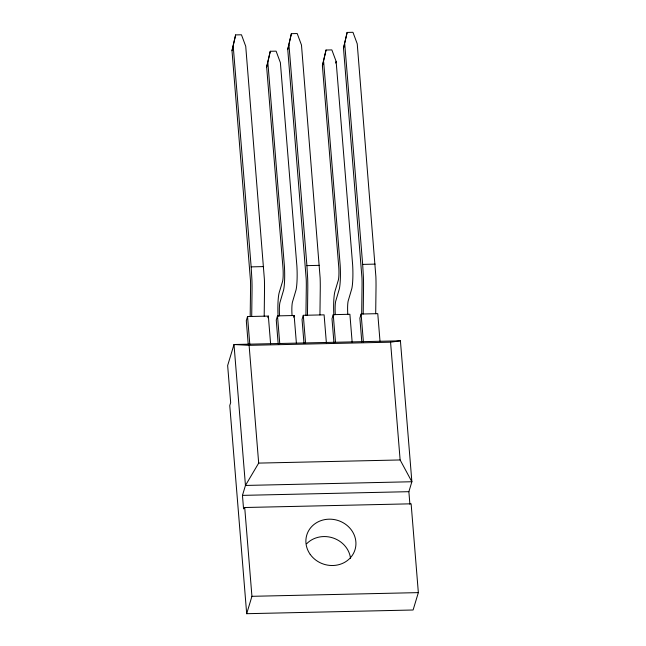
<?xml version="1.0" encoding="UTF-8"?>
<svg xmlns="http://www.w3.org/2000/svg" width="646" height="646" viewBox="0 0 646 646"><rect width="100%" height="100%" fill="white"/><g stroke="black" fill="none" stroke-linecap="round" stroke-linejoin="round"><path stroke-width="0.97" d="M250.18 316.629L250.559 288.261A23.167 3.214 88.7 0 0 250.47 280.485L232.003 50.695L235.637 34.908L241.459 34.779L245.73 46.286L264.384 279.225A33.511 4.651 88.7 0 1 264.513 290.45L264.19 316.185M232.003 50.695L235.637 34.908M278.095 316.5A21.011 2.915 88.7 0 1 279.258 292.396L282.512 281.632A10.506 1.454 88.7 0 0 282.972 267.848L266.653 67.063L270.286 51.276L276.108 51.147L280.38 62.654L296.885 266.023A21.011 2.915 88.7 0 1 296.086 289.763L292.372 302.393A10.506 1.454 88.7 0 0 292.065 315.563M266.653 67.063L270.286 51.276M305.929 315.385L306.309 287.018A23.167 3.214 88.7 0 0 306.22 279.242L287.753 49.459L291.386 33.665L297.208 33.535L301.48 45.05L320.133 277.982A33.511 4.651 88.7 0 1 320.263 289.206L319.94 314.941M287.753 49.459L291.386 33.665M333.845 315.264A21.011 2.915 88.7 0 1 335.008 291.16L338.262 280.396A10.506 1.454 88.7 0 0 338.722 266.604L322.402 65.827L326.036 50.033L331.858 49.903L336.13 61.418L352.635 264.779A21.011 2.915 88.7 0 1 351.836 288.528L348.121 301.157A10.506 1.454 88.7 0 0 347.814 314.327M322.402 65.827L326.036 50.033M361.679 314.15L362.059 285.782A23.167 3.214 88.7 0 0 361.97 278.006L343.502 48.224L347.136 32.429L352.958 32.3L357.23 43.807L375.883 276.746A33.511 4.651 88.7 0 1 376.012 287.971L375.689 313.706M343.502 48.224L347.136 32.429M270.617 343.987L268.348 316.088L247.547 316.556L246.296 320.691L248.242 344.609M335.629 63.066L336.13 61.418M267.848 317.743L268.348 316.088M296.409 343.414L294.14 315.514L277.497 315.886L276.254 320.028L278.192 343.938M293.639 317.17L294.14 315.514M242.46 495.377L245.456 485.445L258.683 463.101L249.106 345.335L233.997 344.512L227.65 365.531L230.662 402.603L229.766 405.583L246.683 613.7L413.101 610.002L418.35 592.616L411.131 503.815L244.713 507.514L243.558 508.895L242.46 495.377L408.878 491.679L411.873 481.746L400.415 340.813L233.997 344.512L245.456 485.445L411.873 481.746L400.132 459.96L390.564 342.186L249.106 345.335M326.367 342.751L324.098 314.852L303.297 315.313L302.045 319.455L303.991 343.365M352.159 342.178L349.89 314.279L333.247 314.65L332.004 318.785L333.942 342.703M246.683 613.7L251.932 596.315L244.713 507.514M380.034 341.556L377.765 313.657L361.122 314.029L359.879 318.163L361.817 342.081M390.564 342.186L400.415 340.813M233.246 46.569L251.157 266.871L263.641 266.596M289.004 45.325L306.915 265.627L319.39 265.353M344.754 44.09L362.664 264.392L375.14 264.117M258.683 463.101L400.132 459.96M251.932 596.315L418.35 592.616M408.878 491.679L409.895 504.227M361.122 314.029L363.391 341.928M323.646 61.693L340.159 265.054A21.011 2.915 88.7 0 1 339.36 288.802L335.637 301.432A10.506 1.454 88.7 0 0 335.331 314.602M333.247 314.65L335.516 342.55M303.297 315.313L305.566 343.212M267.896 62.928L284.41 266.297A21.011 2.915 88.7 0 1 283.61 290.046L279.888 302.675A10.506 1.454 88.7 0 0 279.581 315.837M277.497 315.886L279.766 343.785M247.547 316.556L249.816 344.455M362.664 264.392L363.399 277.021A33.511 4.651 88.7 0 1 363.536 288.245L363.205 313.98M306.915 265.627L307.649 278.264A33.511 4.651 88.7 0 1 307.779 289.489L307.456 315.224M251.157 266.871L251.9 279.5A33.511 4.651 88.7 0 1 252.029 290.724L251.706 316.459M306.672 543.738A25.21 22.981 16.8 0 1 333.021 537.957A25.21 22.981 16.8 0 1 350.528 558.314M310.225 554.405A25.21 22.981 16.8 0 0 353.467 553.444A25.21 22.981 16.8 0 0 329.016 519.174A25.21 22.981 16.8 0 0 310.225 554.405"/></g></svg>
